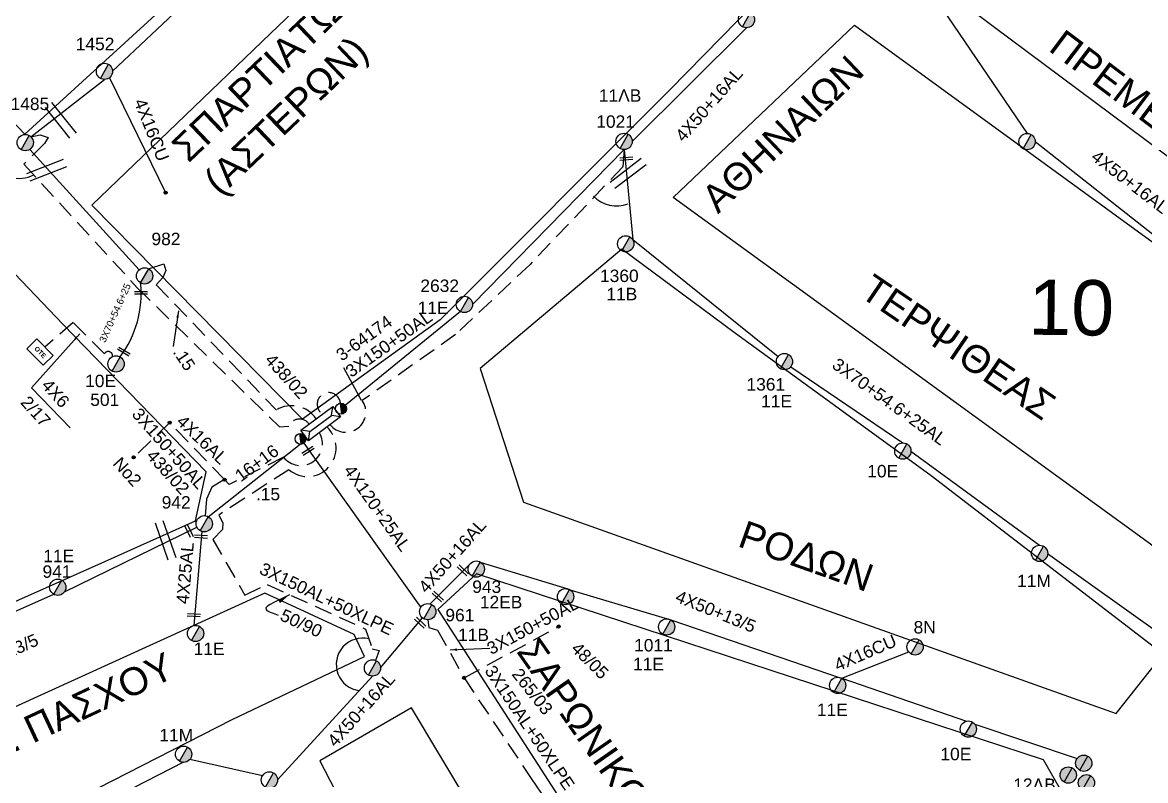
# Model space of a CAD drawing. Header units: millimetres. Extents: x 1642 to 3063, y 749 to 1773.
# Drawn here: x 2518.5 to 2681.1, y 1589.4 to 1699.1 of the extents above; entities that cross this region are included whole.
import ezdxf

# ---------------------------------------------------------------- set-up
doc = ezdxf.new("R2010")
doc.units = ezdxf.units.MM
doc.linetypes.add('DASHED', pattern=[19.05, 12.7, -6.35])
for name, color, linetype in [('Eπιγραφές - Σχήματα', 7, 'Continuous'), ('Pillar OTE', 7, 'Continuous'), ('Άγνωστα', 7, 'Continuous'), ('Γέφυρες Εναέριου Δικτύου', 7, 'Continuous'), ('Γυμνά εναέρια ΧΤ (3Φ)   4x16CU', 7, 'Continuous'), ('Γυμνά εναέρια ΧΤ και ΦΟΠ (3Φ)   4x50+16AL', 7, 'Continuous'), ('Εναέρια παροχή ΧΤ 4x25', 7, 'SYN_LINE'), ('Επιγραφές - Σχήματα', 7, 'Continuous'), ('Καλώδια ΧΤ   3x150+50AL', 7, 'DASHED'), ('Καλώδια ΧΤ   3x150AL+50XLPE', 7, 'DASHED'), ('Καλώδια ΧΤ   4x16AL', 7, 'DASHED'), ('Καλώδια ΧΤ   4x6AL', 7, 'DASHED'), ('Μηχανική τομή', 7, 'Continuous'), ('Στύλος Ξύλινος', 7, 'Continuous'), ('Στύλος Ξύλινος @ 1', 7, 'Continuous'), ('Στύλος ΦΜ', 7, 'Continuous'), ('Στύλος ΦΜ @ 1', 7, 'Continuous'), ('Συνδέσεις', 7, 'Continuous'), ('Συνεστραμμένα ΧΤ   3x70+54.6+25 AL', 7, 'SYN_LINE'), ('Συνεστραμμένα ΧΤ   4x120+25 AL', 7, 'SYN_LINE'), ('Τομή', 7, 'Continuous'), ('Υποσταθμός εναέριος 2 στύλων', 7, 'Continuous'), ('Υποσταθμός πόλεως', 7, 'Continuous'), ('Υπόβαθρο ΔΕΗ', 7, 'Continuous'), ('Υπόγεια Καλώδια Δικτύου ΧΤ   .15', 7, 'DASHED')]:
    doc.layers.add(name, color=color, linetype=linetype)
doc.styles.get("Standard").update_dxf_attribs({"font": 'arial.ttf'})
doc.linetypes.add('SYN_LINE', pattern='A,0.5,-0.0001,["/\\/\\/\\/",Standard,S=0.1,R=0,X=0,Y=-0.05],-0.25', length=0.7501)
doc.dimstyles.new('ISO-25', dxfattribs={"dimtxt": 2.5, "dimasz": 2.5, "dimexe": 1.25, "dimexo": 0.625, "dimtad": 1, "dimtxsty": 'Standard', "dimcen": 2.5, "dimaunit": 2, "dimazin": 0, "dimtfac": 1, "dimtmove": 0, "dimatfit": 3, "dimfxl": 1, "dimarcsym": 0})

# ---------------------------------------------------------------- blocks, each defined once
blk = doc.blocks.new('ΥΠΑΡΧΩΝ ΤΣΙΜΕΝΤΕΝΙΟΣ ΣΤΥΛΟΣ')
at = {"layer": 'Στύλος ΦΜ'}
blk.add_hatch(color=7, dxfattribs=at).paths.add_polyline_path([(-1.29, -2.28, 0.574793), (2.62, 0, 0.268822), (1.3, 2.27)])
at = {"layer": 'Στύλος ΦΜ', "color": 7}
blk.add_line((-1.29, -2.28), (1.3, 2.27), dxfattribs=at)
blk.add_circle((0, 0), 2.62, dxfattribs=at)
at = {"layer": 'Στύλος ΦΜ', "flags": 4}
for tag, p in [('ΑΡΙΘΜΟΣ', (-4.68, 8.05)), ('ΤΥΠΟΣ', (-4.91, 3.03))]:
    blk.add_attdef(tag, p, '', height=4, dxfattribs=at)
blk = doc.blocks.new('ΥΠΑΡΧΩΝ ΞΥΛΙΝΟΣ ΣΤΥΛΟΣ')
at = {"layer": 'Στύλος Ξύλινος'}
h = blk.add_hatch(color=7, dxfattribs=at)
h.paths.add_polyline_path([(-2.62, 0, 0.270008), (-1.29, -2.28), (1.3, 2.27, 0.576266)])
h.paths.add_polyline_path([(-1.29, -2.28, 0.574793), (2.62, 0, 0.268822), (1.3, 2.27)])
at = {"layer": 'Στύλος Ξύλινος', "color": 7}
blk.add_line((-1.29, -2.28), (1.3, 2.27), dxfattribs=at)
blk.add_circle((0, 0), 2.62, dxfattribs=at)
at = {"layer": 'Στύλος Ξύλινος', "flags": 4}
for tag, p in [('ΑΡΙΘΜΟΣ', (-4.91, 8.6)), ('ΤΥΠΟΣ', (-4.85, 3.39))]:
    blk.add_attdef(tag, p, '', height=4, dxfattribs=at)
blk = doc.blocks.new('ΥΠΟΣΤΑΘΜΟΣ ΕΝΑΕΡΙΟΣ ΕΠΙ 2 ΣΤΥΛΩΝ')
at = {"layer": 'Υποσταθμός εναέριος 2 στύλων', "linetype": 'Continuous'}
for points in [[(-11.97, -2.11, 0.574793), (-8.45, -0.07, 0.268822), (-9.64, 1.98)], [(9.68, -2.15, 0.574793), (13.19, -0.1, 0.268822), (12.01, 1.95)]]:
    blk.add_hatch(color=256, dxfattribs=at).paths.add_polyline_path(points)
for p, q in [((-11.97, -2.11), (-9.64, 1.98)), ((9.68, -2.15), (12.01, 1.95))]:
    blk.add_line(p, q, dxfattribs=at)
for centre in [(-10.81, -0.07), (10.84, -0.1)]:
    blk.add_circle(centre, 2.36, dxfattribs=at)
at = {"layer": 'Υποσταθμός πόλεως', "linetype": 'Continuous', "ltscale": 40}
blk.add_lwpolyline([(-8.57, 2.82), (8.57, 2.82), (8.57, -2.82), (-8.57, -2.82)], close=True, dxfattribs=at)
for points in [[(-5.75, 0), (-8.57, 2.82)], [(-8.57, -2.82), (-5.75, 0)], [(-5.75, 0), (5.75, 0)], [(5.75, 0), (8.57, 2.82)], [(8.57, -2.82), (5.75, 0)]]:
    blk.add_lwpolyline(points, dxfattribs=at)
at = {"layer": 'Υποσταθμός εναέριος 2 στύλων', "ltscale": 40, "flags": 1}
for tag, p in [('ΜΕΤΑΣΧΗΜΑΤΙΣΜΟΣ', (14.09, 2.51)), ('ΙΣΧΥΣ', (14.07, -0.28)), ('ΑΡΙΘΜΟΣ', (14.19, -3))]:
    blk.add_attdef(tag, p, '', height=1.8, dxfattribs=at)
blk = doc.blocks.new('ΜΗΧΑΝΙΚΗ ΤΟΜΗ')
at = {"layer": 'Μηχανική τομή', "ltscale": 40}
for p, q in [((-1.89, 0.78), (1.89, 0.78)), ((1.89, 0), (-1.89, 0))]:
    blk.add_line(p, q, dxfattribs=at)
blk = doc.blocks.new('ΤΟΜΗ')
at = {"layer": 'Τομή', "ltscale": 40}
for p, q in [((-5.68, 0), (5.68, 0)), ((5.68, -2.33), (-5.68, -2.33))]:
    blk.add_line(p, q, dxfattribs=at)
blk = doc.blocks.new('_ΣΥΝΔΕΣΗ')
at = {"layer": 'Συνδέσεις', "linetype": 'SYN_LINE', "ltscale": 40}
blk.add_hatch(color=256, dxfattribs=at).paths.add_polyline_path([(0.5, -0.01, 1), (-0.5, -0.01, 1)])
at = {"layer": 'Συνδέσεις'}
blk.add_circle((0, -0.01), 0.5, dxfattribs=at)
blk = doc.blocks.new('PILLAR ΟΤΕ')
at = {"layer": 'Pillar OTE', "ltscale": 40}
blk.add_lwpolyline([(-3.31, 2.02), (3.39, 2.02), (3.39, -1.99), (-3.31, -1.99)], close=True, dxfattribs=at)
at = {"layer": 'Pillar OTE', "insert": (-1.81, 0.71), "char_height": 1.3575, "width": 109.961, "attachment_point": 1}
blk.add_mtext('{\\fArial|b1|i0|c161|p34;OTE}', dxfattribs=at)

msp = doc.modelspace()

# ---------------------------------------------------------------- linework, layer by layer
at = {"layer": 'Eπιγραφές - Σχήματα', "color": 30, "linetype": 'DASHED', "ltscale": 0.2}
msp.add_arc((2562.86, 1643.83), 1.68, 4.8052, 237.5761, dxfattribs=at)
at = {"layer": 'Άγνωστα', "color": 6, "ltscale": 0.2}
msp.add_lwpolyline([(2519.57, 1680.71), (2535.4, 1663.28)], dxfattribs=at)
at = {"layer": 'Άγνωστα', "color": 30, "ltscale": 0.2}
for points in [[(2545.41, 1627.54), (2558.69, 1638.05)], [(2524.62, 1616.69), (2543.77, 1626.01)], [(2500.99, 1606.54), (2523.05, 1616.32)]]:
    msp.add_lwpolyline(points, dxfattribs=at)
at = {"layer": 'Άγνωστα', "color": 151, "linetype": 'DASHED', "ltscale": 0.2}
msp.add_lwpolyline([(2547.78, 1632.91), (2545.93, 1631.84), (2545.17, 1630.1), (2544.94, 1627.69)], dxfattribs=at)
at = {"layer": 'Άγνωστα', "color": 27, "ltscale": 0.2}
for points in [[(2584.9, 1620.91), (2597.47, 1617.1)], [(2597.13, 1617.15), (2612.35, 1612.61)], [(2612.35, 1612.61), (2636.89, 1604.24)], [(2637.09, 1604.15), (2655.15, 1597.94)], [(2656.37, 1597.5), (2671.18, 1592.54)]]:
    msp.add_lwpolyline(points, dxfattribs=at)
at = {"layer": 'Γέφυρες Εναέριου Δικτύου'}
for points in [[(2514.23, 1679.04, 0.43991), (2520.15, 1677.04, 0.447617)], [(2601.15, 1673.97, 0.292088), (2606.17, 1672.82, 3.231781)], [(2568.66, 1609.85, 1.061059), (2567.27, 1602.38, -0.200725)]]:
    msp.add_lwpolyline(points, format="xyb", dxfattribs=at)
at = {"layer": 'Γυμνά εναέρια ΧΤ (3Φ)   4x16CU', "color": 27, "linetype": 'SYN_LINE', "ltscale": 20}
msp.add_lwpolyline([(2531.12, 1691.09), (2539.23, 1674.46)], dxfattribs=at)
at = {"layer": 'Γυμνά εναέρια ΧΤ (3Φ)   4x16CU', "color": 27, "linetype": 'SYN_LINE', "ltscale": 12}
msp.add_lwpolyline([(2637.09, 1604.15), (2646.8, 1607.97)], dxfattribs=at)
at = {"layer": 'Γυμνά εναέρια ΧΤ και ΦΟΠ (3Φ)   4x50+16AL', "color": 27, "ltscale": 0.2}
for points in [[(2531.57, 1692.02), (2542.84, 1702.72)], [(2519.75, 1682.54), (2530.39, 1690.84)], [(2577.54, 1614.92), (2583.37, 1620.79)]]:
    msp.add_lwpolyline(points, dxfattribs=at)
at = {"layer": 'Γυμνά εναέρια ΧΤ και ΦΟΠ (3Φ)   4x50+16AL', "color": 30, "ltscale": 0.2}
for points in [[(2650.79, 1702.34), (2663.93, 1683.03)], [(2623.31, 1698.33), (2606.78, 1681.88)], [(2665.11, 1681.85), (2690.1, 1662.18)], [(2605.6, 1680.7), (2583.66, 1658.27)], [(2581.9, 1657.25), (2565.25, 1643.69)]]:
    msp.add_lwpolyline(points, dxfattribs=at)
at = {"layer": 'Γυμνά εναέρια ΧΤ και ΦΟΠ (3Φ)   4x50+16AL', "color": 2, "ltscale": 0.2}
for points in [[(2570.36, 1605.65), (2576.41, 1612.9)], [(2555.44, 1589.44), (2569.18, 1604.47)], [(2541.84, 1591.99), (2518.03, 1579.82)], [(2553.24, 1590.02), (2542.76, 1592.42)]]:
    msp.add_lwpolyline(points, dxfattribs=at)
at = {"layer": 'Εναέρια παροχή ΧΤ 4x25', "color": 151, "linetype": 'Continuous', "ltscale": 0.2}
msp.add_lwpolyline([(2544.5, 1625.39), (2543.32, 1611.79)], dxfattribs=at)
at = {"layer": 'Καλώδια ΧΤ   3x150+50AL', "color": 85, "ltscale": 0.2}
msp.add_lwpolyline([(2605.6, 1680.7), (2605.41, 1678.18), (2591.98, 1664.07), (2581.2, 1653.91), (2567.69, 1644.36)], dxfattribs=at)
at = {"layer": 'Καλώδια ΧΤ   3x150+50AL', "color": 151, "ltscale": 0.2}
msp.add_lwpolyline([(2539.83, 1641.17), (2534.6, 1636.13)], dxfattribs=at)
at = {"layer": 'Καλώδια ΧΤ   3x150+50AL', "color": 27, "ltscale": 0.2}
msp.add_lwpolyline([(2582.43, 1604.22), (2596.14, 1611.65)], dxfattribs=at)
at = {"layer": 'Καλώδια ΧΤ   3x150+50AL', "color": 85, "ltscale": 0.2}
msp.add_arc((2565.31, 1642.69), 2.91, 218.9663, 35.2208, dxfattribs=at)
at = {"layer": 'Καλώδια ΧΤ   3x150AL+50XLPE', "color": 2, "linetype": 'DASHED', "ltscale": 0.2}
msp.add_lwpolyline([(2557.09, 1634.35), (2546.92, 1627.78), (2547.51, 1626.67), (2547.49, 1625.71), (2546.09, 1624.26), (2550.69, 1616.19), (2553.92, 1617.73), (2568.17, 1611.28), (2569.15, 1608.42), (2570.16, 1608.17), (2569.61, 1606.75)], dxfattribs=at)
at = {"layer": 'Καλώδια ΧΤ   3x150AL+50XLPE', "color": 27, "ltscale": 0.2}
msp.add_lwpolyline([(2577.17, 1612.62), (2577.34, 1611.49), (2578.6, 1611.12), (2582.43, 1604.22), (2592.17, 1589.65), (2604.12, 1571.76), (2599.67, 1569.23), (2599.74, 1568.03), (2599.29, 1567.51), (2598.33, 1567.79)], dxfattribs=at)
at = {"layer": 'Καλώδια ΧΤ   3x150AL+50XLPE', "color": 2, "ltscale": 0.2}
msp.add_arc((2559.78, 1637.49), 4.13, 229.5076, 46.991, dxfattribs=at)
at = {"layer": 'Καλώδια ΧΤ   4x16AL', "color": 151, "ltscale": 0.2}
msp.add_lwpolyline([(2547.78, 1632.91), (2539.83, 1641.17)], dxfattribs=at)
at = {"layer": 'Καλώδια ΧΤ   4x6AL', "color": 6, "linetype": 'DASHED', "ltscale": 0.2}
msp.add_lwpolyline([(2531.55, 1650.73, 0.874594), (2530.38, 1651.11), (2525.85, 1655.64), (2521.76, 1652.09)], format="xyb", dxfattribs=at)
at = {"layer": 'Συνεστραμμένα ΧΤ   3x70+54.6+25 AL', "color": 85, "ltscale": 15}
msp.add_lwpolyline([(2605.6, 1680.7), (2606.84, 1667.66)], dxfattribs=at)
at = {"layer": 'Συνεστραμμένα ΧΤ   3x70+54.6+25 AL', "color": 85, "ltscale": 20}
for points in [[(2606.84, 1667.66), (2627.89, 1650.74)], [(2629.72, 1649.26), (2645.94, 1638.23)], [(2647.12, 1637.05), (2665.73, 1623.42)], [(2666.9, 1622.24), (2683.85, 1610.13)]]:
    msp.add_lwpolyline(points, dxfattribs=at)
at = {"layer": 'Συνεστραμμένα ΧΤ   3x70+54.6+25 AL', "color": 6, "linetype": 'SYN_LINE', "ltscale": 15}
msp.add_arc((2520.54, 1659.81), 15.16, 323.0148, 5.9844, dxfattribs=at)
at = {"layer": 'Συνεστραμμένα ΧΤ   4x120+25 AL', "color": 27, "ltscale": 20}
msp.add_lwpolyline([(2559.25, 1638.18), (2576.17, 1614.42)], dxfattribs=at)
at = {"layer": 'Υπόβαθρο ΔΕΗ', "ltscale": 0.2}
for points in [[(2593.75, 1753.3), (2557.67, 1718.93), (2537.78, 1700.19), (2518.87, 1682.92), (2488.73, 1714.41), (2526.56, 1752.81)], [(2647.65, 1707.11), (2670.43, 1728.43), (2713.69, 1689.46), (2739.57, 1666.34), (2719.93, 1653.11), (2659.23, 1698.38), (2647.65, 1707.11)], [(2633.77, 1715.98), (2634.24, 1711.83), (2612.28, 1689.38), (2578.99, 1656.07), (2559.04, 1641.67), (2528.54, 1672.63), (2554.41, 1697.5), (2574.93, 1717.12), (2633.77, 1715.98)], [(2612.72, 1673.75), (2638.96, 1698.71), (2713.33, 1644.58), (2690.94, 1616.9), (2612.72, 1673.75)], [(2584.78, 1648.99), (2591.02, 1629.66), (2676.8, 1599.05), (2683.61, 1607.67), (2650.04, 1633.45), (2621.55, 1654.21), (2605.25, 1666.26), (2584.78, 1648.99)], [(2480.69, 1598.81), (2505.5, 1609.96), (2530.42, 1621.04), (2543.58, 1626.96), (2545.11, 1634.02), (2524.38, 1655.44), (2515.45, 1664.79), (2447.62, 1637.77), (2447.98, 1632.11), (2480.69, 1598.81)], [(2519.81, 1646.2), (2525.44, 1640.39)], [(2626.39, 1541.07), (2669.41, 1586.96), (2666.29, 1592.35), (2584.23, 1619.28), (2578.63, 1614.1), (2601.8, 1578.19), (2626.39, 1541.07)], [(2472.3, 1578.91), (2478.4, 1564.71), (2502.21, 1576.06), (2522.9, 1584.94), (2548.85, 1598.19), (2568.02, 1607.31), (2566.51, 1610.5), (2553.59, 1616.46), (2511.4, 1597.27), (2472.3, 1578.91)], [(2600.27, 1517.49), (2616.7, 1529.75), (2599.34, 1560.14), (2587.15, 1579.3), (2574.84, 1599.86), (2561.58, 1592.22), (2568.96, 1577.93), (2581.3, 1553.69), (2590.54, 1535.77), (2600.27, 1517.49)]]:
    msp.add_lwpolyline(points, dxfattribs=at)
at = {"layer": 'Υπόγεια Καλώδια Δικτύου ΧΤ   .15', "color": 5, "ltscale": 0.2}
msp.add_lwpolyline([(2519.75, 1682.54), (2521.09, 1682.83), (2522.23, 1682.42), (2521.71, 1681.59), (2518.72, 1678.59), (2535.19, 1660.64), (2555.72, 1640.54), (2557.06, 1640.63)], dxfattribs=at)
at = {"layer": 'Υπόγεια Καλώδια Δικτύου ΧΤ   .15', "color": 6, "ltscale": 0.2}
msp.add_lwpolyline([(2536.78, 1663.43), (2538.97, 1664.15), (2539.29, 1663.18), (2538.83, 1662.18), (2537.89, 1661.09), (2555.27, 1642.98)], dxfattribs=at)
at = {"layer": 'Υπόγεια Καλώδια Δικτύου ΧΤ   .15', "color": 151, "ltscale": 0.2}
msp.add_lwpolyline([(2556.31, 1636.17), (2548.45, 1632.21), (2547.78, 1632.91)], dxfattribs=at)
at = {"layer": 'Υπόγεια Καλώδια Δικτύου ΧΤ   .15', "color": 6, "ltscale": 0.2}
msp.add_arc((2557.49, 1639.41), 4.21, 33.1177, 121.8205, dxfattribs=at)
at = {"layer": 'Υπόγεια Καλώδια Δικτύου ΧΤ   .15', "color": 5, "ltscale": 0.2}
msp.add_arc((2558.62, 1640), 1.68, 34.477, 158.0531, dxfattribs=at)
at = {"layer": 'Υπόγεια Καλώδια Δικτύου ΧΤ   .15', "color": 151, "ltscale": 0.2}
msp.add_arc((2558.79, 1638.09), 3.14, 217.6783, 30.684, dxfattribs=at)

# ---------------------------------------------------------------- block references
at = {"layer": 'Pillar OTE', "xscale": 0.5, "yscale": 0.5, "zscale": 0.5, "rotation": 314.5652790392684}
msp.add_blockref('PILLAR ΟΤΕ', (2521.04, 1651.39), dxfattribs=at)
at = {"layer": 'Μηχανική τομή'}
for p, xscale, yscale, zscale, rotation in [((2605.91, 1679.58), 0.4999999999999997, 0.4999999999999997, 0.4999999999999997, 183.9054029410495), ((2535.69, 1660.14), 0.4999999999999997, 0.4999999999999997, 0.4999999999999997, 180.0905514387913), ((2533.29, 1651.62), 0.4999999999999998, 0.4999999999999998, 0.4999999999999998, 148.6719719018786), ((2559.96, 1636.92), 0.4999999999999997, 0.4999999999999997, 0.4999999999999997, 33.30480905150026), ((2542.8, 1625.54), 0.4999999999999997, 0.4999999999999997, 0.4999999999999997, 115.5256000198183), ((2544.38, 1624.86), 0.4999999999999997, 0.4999999999999997, 0.4999999999999997, 176.5305160902685), ((2582.14, 1619.64), 0.4999999999999998, 0.4999999999999998, 0.4999999999999998, 316.6451085886771), ((2578.49, 1615.85), 0.4999999999999998, 0.4999999999999998, 0.4999999999999998, 316.6451085886771), ((2543.33, 1613.48), 0.4999999999999998, 0.4999999999999998, 0.4999999999999998, 176.5305160902685), ((2575.96, 1612.05), 0.4999999999999998, 0.4999999999999998, 0.4999999999999998, 316.6451085886771)]:
    msp.add_blockref('ΜΗΧΑΝΙΚΗ ΤΟΜΗ', p, dxfattribs=dict(at, xscale=xscale, yscale=yscale, zscale=zscale, rotation=rotation))
at = {"layer": 'Στύλος Ξύλινος @ 1', "ltscale": 40, "xscale": 0.4499999999998181, "yscale": 0.4499999999998181, "zscale": 0.4499999999998181}
for p in [(2672.13, 1591.86), (2672.52, 1589.03)]:
    msp.add_blockref('ΥΠΑΡΧΩΝ ΞΥΛΙΝΟΣ ΣΤΥΛΟΣ', p, dxfattribs=at)
at = {"layer": 'Στύλος Ξύλινος @ 1', "ltscale": 40}
ref = msp.add_blockref('ΥΠΑΡΧΩΝ ΞΥΛΙΝΟΣ ΣΤΥΛΟΣ', (2669.88, 1590.15), dxfattribs=dict(at, xscale=0.4499999999998181, yscale=0.4499999999998181, zscale=0.4499999999998181))
ref.add_attrib('ΤΥΠΟΣ', '12ΛB', (2661.92, 1587.85), dxfattribs={"layer": 'Στύλος Ξύλινος', "height": 1.8, "flags": 4})
at = {"layer": 'Στύλος ΦΜ @ 1', "ltscale": 40}
ref = msp.add_blockref('ΥΠΑΡΧΩΝ ΤΣΙΜΕΝΤΕΝΙΟΣ ΣΤΥΛΟΣ', (2623.31, 1699.51), dxfattribs=dict(at, xscale=0.4499999999998181, yscale=0.4499999999998181, zscale=0.4499999999998181))
ref.add_attrib('ΤΥΠΟΣ', '1359', (2616.82, 1700.46), dxfattribs={"layer": 'Στύλος ΦΜ', "height": 1.8, "flags": 4})
ref = msp.add_blockref('ΥΠΑΡΧΩΝ ΤΣΙΜΕΝΤΕΝΙΟΣ ΣΤΥΛΟΣ', (2530.39, 1692.02), dxfattribs=dict(at, xscale=0.4499999999998181, yscale=0.4499999999998181, zscale=0.4499999999998181))
ref.add_attrib('ΤΥΠΟΣ', '1452', (2526.23, 1695.08), dxfattribs={"layer": 'Στύλος ΦΜ', "height": 1.8, "flags": 4})
ref = msp.add_blockref('ΥΠΑΡΧΩΝ ΤΣΙΜΕΝΤΕΝΙΟΣ ΣΤΥΛΟΣ', (2605.6, 1681.88), dxfattribs=dict(at, xscale=0.4499999999998181, yscale=0.4499999999998181, zscale=0.4499999999998181))
ref.add_attrib('ΤΥΠΟΣ', '1021', (2601.57, 1683.85), dxfattribs={"layer": 'Στύλος ΦΜ', "height": 1.8, "flags": 4})
ref.add_attrib('ΑΡΙΘΜΟΣ', '11ΛB', (2601.94, 1687.61), dxfattribs={"layer": 'Στύλος ΦΜ', "height": 1.8, "flags": 4})
ref = msp.add_blockref('ΥΠΑΡΧΩΝ ΤΣΙΜΕΝΤΕΝΙΟΣ ΣΤΥΛΟΣ', (2518.92, 1681.7), dxfattribs=dict(at, xscale=0.4499999999998181, yscale=0.4499999999998181, zscale=0.4499999999998181))
ref.add_attrib('ΤΥΠΟΣ', '1485', (2516.8, 1686.41), dxfattribs={"layer": 'Στύλος ΦΜ', "height": 1.8, "flags": 4})
at = {"layer": 'Στύλος ΦΜ @ 1', "ltscale": 40, "xscale": 0.4499999999998181, "yscale": 0.4499999999998181, "zscale": 0.4499999999998181}
for p in [(2663.93, 1681.85), (2597.13, 1615.97), (2569.18, 1605.65)]:
    msp.add_blockref('ΥΠΑΡΧΩΝ ΤΣΙΜΕΝΤΕΝΙΟΣ ΣΤΥΛΟΣ', p, dxfattribs=at)
at = {"layer": 'Στύλος ΦΜ @ 1', "ltscale": 40}
ref = msp.add_blockref('ΥΠΑΡΧΩΝ ΤΣΙΜΕΝΤΕΝΙΟΣ ΣΤΥΛΟΣ', (2536.2, 1662.41), dxfattribs=dict(at, xscale=0.4499999999998181, yscale=0.4499999999998181, zscale=0.4499999999998181))
ref.add_attrib('ΤΥΠΟΣ', '982', (2537.19, 1666.86), dxfattribs={"layer": 'Στύλος ΦΜ', "height": 1.8, "flags": 4})
ref = msp.add_blockref('ΥΠΑΡΧΩΝ ΤΣΙΜΕΝΤΕΝΙΟΣ ΣΤΥΛΟΣ', (2605.83, 1667.05), dxfattribs=dict(at, xscale=0.4499999999998181, yscale=0.4499999999998181, zscale=0.4499999999998181))
ref.add_attrib('ΤΥΠΟΣ', '1360', (2602.11, 1661.52), dxfattribs={"layer": 'Στύλος ΦΜ', "height": 1.8, "flags": 4})
ref.add_attrib('ΑΡΙΘΜΟΣ', '11B', (2603.03, 1658.88), dxfattribs={"layer": 'Στύλος ΦΜ', "height": 1.8, "flags": 4})
ref = msp.add_blockref('ΥΠΑΡΧΩΝ ΤΣΙΜΕΝΤΕΝΙΟΣ ΣΤΥΛΟΣ', (2582.49, 1658.27), dxfattribs=dict(at, xscale=0.4499999999998181, yscale=0.4499999999998181, zscale=0.4499999999998181))
ref.add_attrib('ΤΥΠΟΣ', '2632', (2576.11, 1660.08), dxfattribs={"layer": 'Στύλος ΦΜ', "height": 1.8, "flags": 4})
ref.add_attrib('ΑΡΙΘΜΟΣ', '11E', (2575.71, 1656.89), dxfattribs={"layer": 'Στύλος ΦΜ', "height": 1.8, "flags": 4})
ref = msp.add_blockref('ΥΠΑΡΧΩΝ ΤΣΙΜΕΝΤΕΝΙΟΣ ΣΤΥΛΟΣ', (2532.06, 1649.66), dxfattribs=dict(at, xscale=0.4499999999998181, yscale=0.4499999999998181, zscale=0.4499999999998181))
ref.add_attrib('ΤΥΠΟΣ', '10E', (2527.59, 1646.3), dxfattribs={"layer": 'Στύλος ΦΜ', "height": 1.8, "flags": 4})
ref.add_attrib('ΑΡΙΘΜΟΣ', '501', (2528.33, 1643.58), dxfattribs={"layer": 'Στύλος ΦΜ', "height": 1.8, "flags": 4})
ref = msp.add_blockref('ΥΠΑΡΧΩΝ ΤΣΙΜΕΝΤΕΝΙΟΣ ΣΤΥΛΟΣ', (2628.81, 1650), dxfattribs=dict(at, xscale=0.4499999999998181, yscale=0.4499999999998181, zscale=0.4499999999998181))
ref.add_attrib('ΤΥΠΟΣ', '1361', (2623.31, 1645.81), dxfattribs={"layer": 'Στύλος ΦΜ', "height": 1.8, "flags": 4})
ref.add_attrib('ΑΡΙΘΜΟΣ', '11E', (2625.43, 1643.36), dxfattribs={"layer": 'Στύλος ΦΜ', "height": 1.8, "flags": 4})
ref = msp.add_blockref('ΥΠΑΡΧΩΝ ΤΣΙΜΕΝΤΕΝΙΟΣ ΣΤΥΛΟΣ', (2645.94, 1637.05), dxfattribs=dict(at, xscale=0.4499999999998181, yscale=0.4499999999998181, zscale=0.4499999999998181))
ref.add_attrib('ΤΥΠΟΣ', '10E', (2640.79, 1633.24), dxfattribs={"layer": 'Στύλος ΦΜ', "height": 1.8, "flags": 4})
ref = msp.add_blockref('ΥΠΑΡΧΩΝ ΤΣΙΜΕΝΤΕΝΙΟΣ ΣΤΥΛΟΣ', (2544.83, 1626.52), dxfattribs=dict(at, xscale=0.4499999999998181, yscale=0.4499999999998181, zscale=0.4499999999998181))
ref.add_attrib('ΤΥΠΟΣ', '942', (2538.67, 1628.72), dxfattribs={"layer": 'Στύλος ΦΜ', "height": 1.8, "flags": 4})
at = {"layer": 'Στύλος ΦΜ @ 1', "ltscale": 40, "xscale": 0.4499999999998181, "yscale": 0.4499999999998181, "zscale": 0.4499999999998181}
msp.add_blockref('ΥΠΑΡΧΩΝ ΤΣΙΜΕΝΤΕΝΙΟΣ ΣΤΥΛΟΣ', (2523.63, 1617.34), dxfattribs=at).add_auto_attribs({'ΤΥΠΟΣ': '941', 'ΑΡΙΘΜΟΣ': '11E'})
at = {"layer": 'Στύλος ΦΜ @ 1', "ltscale": 40}
ref = msp.add_blockref('ΥΠΑΡΧΩΝ ΤΣΙΜΕΝΤΕΝΙΟΣ ΣΤΥΛΟΣ', (2665.73, 1622.24), dxfattribs=dict(at, xscale=0.4499999999998181, yscale=0.4499999999998181, zscale=0.4499999999998181))
ref.add_attrib('ΤΥΠΟΣ', '11M', (2662.48, 1617.36), dxfattribs={"layer": 'Στύλος ΦΜ', "height": 1.8, "flags": 4})
ref = msp.add_blockref('ΥΠΑΡΧΩΝ ΤΣΙΜΕΝΤΕΝΙΟΣ ΣΤΥΛΟΣ', (2584.2, 1619.96), dxfattribs=dict(at, xscale=0.4499999999998181, yscale=0.4499999999998181, zscale=0.4499999999998181))
ref.add_attrib('ΤΥΠΟΣ', '943', (2583.62, 1616.51), dxfattribs={"layer": 'Στύλος ΦΜ', "height": 1.8, "flags": 4})
ref.add_attrib('ΑΡΙΘΜΟΣ', '12EB', (2584.72, 1614.29), dxfattribs={"layer": 'Στύλος ΦΜ', "height": 1.8, "flags": 4})
ref = msp.add_blockref('ΥΠΑΡΧΩΝ ΤΣΙΜΕΝΤΕΝΙΟΣ ΣΤΥΛΟΣ', (2577.17, 1613.8), dxfattribs=dict(at, xscale=0.4499999999998181, yscale=0.4499999999998181, zscale=0.4499999999998181))
ref.add_attrib('ΤΥΠΟΣ', '961', (2579.73, 1612.4), dxfattribs={"layer": 'Στύλος ΦΜ', "height": 1.8, "flags": 4})
ref.add_attrib('ΑΡΙΘΜΟΣ', '11B', (2581.57, 1609.55), dxfattribs={"layer": 'Στύλος ΦΜ', "height": 1.8, "flags": 4})
ref = msp.add_blockref('ΥΠΑΡΧΩΝ ΤΣΙΜΕΝΤΕΝΙΟΣ ΣΤΥΛΟΣ', (2611.76, 1611.59), dxfattribs=dict(at, xscale=0.4499999999998181, yscale=0.4499999999998181, zscale=0.4499999999998181))
ref.add_attrib('ΤΥΠΟΣ', '1011', (2607.05, 1608.04), dxfattribs={"layer": 'Στύλος ΦΜ', "height": 1.8, "flags": 4})
ref.add_attrib('ΑΡΙΘΜΟΣ', '11E', (2606.89, 1605.32), dxfattribs={"layer": 'Στύλος ΦΜ', "height": 1.8, "flags": 4})
ref = msp.add_blockref('ΥΠΑΡΧΩΝ ΤΣΙΜΕΝΤΕΝΙΟΣ ΣΤΥΛΟΣ', (2543.57, 1610.64), dxfattribs=dict(at, xscale=0.4499999999998181, yscale=0.4499999999998181, zscale=0.4499999999998181))
ref.add_attrib('ΤΥΠΟΣ', '11E', (2543.3, 1607.52), dxfattribs={"layer": 'Στύλος ΦΜ', "height": 1.8, "flags": 4})
ref = msp.add_blockref('ΥΠΑΡΧΩΝ ΤΣΙΜΕΝΤΕΝΙΟΣ ΣΤΥΛΟΣ', (2647.72, 1608.7), dxfattribs=dict(at, xscale=0.4499999999998181, yscale=0.4499999999998181, zscale=0.4499999999998181))
ref.add_attrib('ΤΥΠΟΣ', '8N', (2647.5, 1610.64), dxfattribs={"layer": 'Στύλος ΦΜ', "height": 1.8, "flags": 4})
ref = msp.add_blockref('ΥΠΑΡΧΩΝ ΤΣΙΜΕΝΤΕΝΙΟΣ ΣΤΥΛΟΣ', (2636.51, 1603.13), dxfattribs=dict(at, xscale=0.4499999999998181, yscale=0.4499999999998181, zscale=0.4499999999998181))
ref.add_attrib('ΤΥΠΟΣ', '11E', (2633.5, 1598.7), dxfattribs={"layer": 'Στύλος ΦΜ', "height": 1.8, "flags": 4})
ref = msp.add_blockref('ΥΠΑΡΧΩΝ ΤΣΙΜΕΝΤΕΝΙΟΣ ΣΤΥΛΟΣ', (2655.42, 1596.8), dxfattribs=dict(at, xscale=0.4499999999998181, yscale=0.4499999999998181, zscale=0.4499999999998181))
ref.add_attrib('ΤΥΠΟΣ', '10E', (2651.38, 1592.29), dxfattribs={"layer": 'Στύλος ΦΜ', "height": 1.8, "flags": 4})
ref = msp.add_blockref('ΥΠΑΡΧΩΝ ΤΣΙΜΕΝΤΕΝΙΟΣ ΣΤΥΛΟΣ', (2541.84, 1593.16), dxfattribs=dict(at, xscale=0.4499999999998181, yscale=0.4499999999998181, zscale=0.4499999999998181))
ref.add_attrib('ΤΥΠΟΣ', '11M', (2538.33, 1595.03), dxfattribs={"layer": 'Στύλος ΦΜ', "height": 1.8, "flags": 4})
ref = msp.add_blockref('ΥΠΑΡΧΩΝ ΤΣΙΜΕΝΤΕΝΙΟΣ ΣΤΥΛΟΣ', (2554.27, 1589.44), dxfattribs=dict(at, xscale=0.4499999999998181, yscale=0.4499999999998181, zscale=0.4499999999998181))
ref.add_attrib('ΤΥΠΟΣ', '1009', (2549.85, 1584.99), dxfattribs={"layer": 'Στύλος ΦΜ', "height": 1.8, "flags": 4})
at = {"layer": 'Συνδέσεις', "xscale": 0.4499999999998181, "yscale": 0.4499999999998181, "zscale": 0.4499999999998181}
for p in [(2539.24, 1674.47), (2539.83, 1641.17), (2534.6, 1636.14), (2547.78, 1632.92), (2596.14, 1611.66), (2582.44, 1604.22)]:
    msp.add_blockref('_ΣΥΝΔΕΣΗ', p, dxfattribs=at)
at = {"layer": 'Τομή'}
for p, xscale, yscale, zscale, rotation in [((2524.52, 1685.3), 0.4999999999999996, 0.4999999999999996, 0.4999999999999996, 308.8718170117924), ((2521.8, 1678.25), 0.4999999999999997, 0.4999999999999997, 0.4999999999999997, 21.41019616108098), ((2605.83, 1677.71), 0.4999999999999999, 0.4999999999999999, 0.4999999999999999, 37.36652036329571), ((2538.69, 1623.92), 0.4999999999999999, 0.4999999999999999, 0.4999999999999999, 109.2766051965222)]:
    msp.add_blockref('ΤΟΜΗ', p, dxfattribs=dict(at, xscale=xscale, yscale=yscale, zscale=zscale, rotation=rotation))
at = {"layer": 'Υποσταθμός εναέριος 2 στύλων', "xscale": 0.3375000000000001, "yscale": 0.3375000000000001, "zscale": 0.3375000000000001, "rotation": 36.79260633203705}
msp.add_blockref('ΥΠΟΣΤΑΘΜΟΣ ΕΝΑΕΡΙΟΣ ΕΠΙ 2 ΣΤΥΛΩΝ', (2561.68, 1641.02), dxfattribs=at)

# ---------------------------------------------------------------- texts
at = {"color": 1, "insert": (2664.15, 1661.9), "char_height": 8, "width": 40.8874, "attachment_point": 1, "rotation": 359.3062}
msp.add_mtext('10', dxfattribs=at)
at = {"layer": 'Eπιγραφές - Σχήματα', "char_height": 4, "width": 40.8874, "attachment_point": 1}
for s, insert, rotation in [('ΣΠΑΡΤΙΑΤΩΝ\\P(ΑΣΤΕΡΩΝ)', (2539.78, 1681.55), 43.6691), ('ΠΡΕΜΕΤΗΣ', (2669.26, 1698.3), 323.0205), ('ΑΘΗΝΑΙΩΝ', (2616.43, 1674.18), 43.6691), ('ΤΕΡΨΙΘΕΑΣ', (2641.74, 1662.86), 325.7343), ('ΡΟΔΩΝ', (2623.2, 1627.09), 340.4463), ('ΣΑΡΩΝΙΚΟΥ', (2593.19, 1610.34), 304.8589), ('Θ. ΠΑΣΧΟΥ', (2511.54, 1595.14), 25.0768)]:
    msp.add_mtext(s, dxfattribs=dict(at, insert=insert, rotation=rotation))
at = {"layer": 'Eπιγραφές - Σχήματα', "char_height": 1.8, "attachment_point": 1}
for s, insert, rotation in [('3-64174', (2563.69, 1651.44), 35.7387), ('438/02', (2554.82, 1651.35), 312.1263), ('4X6', (2522.49, 1647.68), 312.1263), ('2/17', (2519.46, 1645.22), 312.1263), ('16+16', (2549.05, 1633.95), 36.2632), ('No2', (2532.81, 1636.36), 312.1263), ('438/02', (2537.68, 1637.48), 312.1263), ('4X50+13/5', (2613.54, 1616.97), 337.9477), ('50/90', (2556.4, 1614.28), 335.2132), ('3X48+38+13/5', (2505.23, 1603.95), 24.0896), ('48/05', (2599.07, 1609.58), 315.1695), ('265/03', (2590.66, 1605.83), 308.2384)]:
    msp.add_mtext_dynamic_manual_height_columns(s, width=11.4428, gutter_width=12.5, heights=[0], dxfattribs=dict(at, insert=insert, rotation=rotation))
at = {"layer": 'Γυμνά εναέρια ΧΤ (3Φ)   4x16CU', "color": 7, "char_height": 1.8, "width": 168.3718, "attachment_point": 1}
for insert, rotation in [((2536.29, 1688.3), 291.6985), ((2635.79, 1606.8), 23.3538)]:
    msp.add_mtext('4X16CU', dxfattribs=dict(at, insert=insert, rotation=rotation))
at = {"layer": 'Γυμνά εναέρια ΧΤ και ΦΟΠ (3Φ)   4x50+16AL', "color": 7, "char_height": 1.8, "width": 168.3718, "attachment_point": 1}
for insert, rotation in [((2612.84, 1682.86), 48.6723), ((2674.14, 1680.76), 322.4695), ((2575.66, 1617.53), 48.4397), ((2562.48, 1595.27), 48.4397)]:
    msp.add_mtext('4X50+16AL', dxfattribs=dict(at, insert=insert, rotation=rotation))
at = {"layer": 'Εναέρια παροχή ΧΤ 4x25', "color": 7, "insert": (2540.77, 1615), "char_height": 1.8, "width": 168.3718, "attachment_point": 1, "rotation": 85.0308}
msp.add_mtext('4X25AL', dxfattribs=at)
at = {"layer": 'Καλώδια ΧΤ   3x150+50AL', "color": 7, "char_height": 1.8, "width": 168.3718, "attachment_point": 1}
for insert, rotation in [((2565.06, 1649.09), 35.2842), ((2535.58, 1643.5), 311.5101), ((2585.51, 1609.09), 28.319)]:
    msp.add_mtext('3X150+50AL', dxfattribs=dict(at, insert=insert, rotation=rotation))
at = {"layer": 'Καλώδια ΧΤ   3x150AL+50XLPE', "color": 7, "char_height": 1.8, "width": 27.8484, "attachment_point": 5}
for insert, rotation in [((2562.54, 1615.65), 334.5377), ((2591.94, 1597.01), 303.9136)]:
    msp.add_mtext('3X150AL+50XLPE', dxfattribs=dict(at, insert=insert, rotation=rotation))
at = {"layer": 'Καλώδια ΧΤ   4x16AL', "color": 7, "insert": (2541.92, 1642.45), "char_height": 1.8, "width": 168.3718, "attachment_point": 1, "rotation": 316.2867}
msp.add_mtext('4X16AL', dxfattribs=at)
at = {"layer": 'Συνεστραμμένα ΧΤ   3x70+54.6+25 AL', "color": 7, "width": 168.3718, "attachment_point": 1}
for s, insert, char_height, rotation in [('3X70+54.6+25', (2529.58, 1653.07), 1, 65.877), ('3X70+54.6+25AL', (2636.59, 1650.66), 1.8, 324.2565)]:
    msp.add_mtext(s, dxfattribs=dict(at, insert=insert, char_height=char_height, rotation=rotation))
at = {"layer": 'Συνεστραμμένα ΧΤ   4x120+25 AL', "color": 7, "insert": (2566.39, 1635.28), "char_height": 1.8, "width": 168.3718, "attachment_point": 1, "rotation": 305.3241}
msp.add_mtext('4X120+25AL', dxfattribs=at)
at = {"layer": 'Υπόγεια Καλώδια Δικτύου ΧΤ   .15', "color": 7, "insert": (2541.72, 1652.38), "char_height": 1.8, "width": 168.3718, "attachment_point": 1, "rotation": 303.5715}
msp.add_mtext('.15', dxfattribs=at)
at = {"layer": 'Υπόγεια Καλώδια Δικτύου ΧΤ   .15', "color": 7, "insert": (2552.31, 1631.72), "char_height": 1.8, "width": 168.3718, "attachment_point": 1}
msp.add_mtext('.15', dxfattribs=at)

# ---------------------------------------------------------------- leaders
at = {"layer": 'Eπιγραφές - Σχήματα', "path_type": 1}
msp.add_leader([(2557.16, 1616.26), (2553.79, 1614.09), (2555.53, 1613.28)], dimstyle='ISO-25', override={"dimasz": 1.8, "dimgap": 0.625, "dimtad": 0}, dxfattribs=at)
at = {"layer": 'Επιγραφές - Σχήματα', "ltscale": 40}
for points in [[(2541.1, 1657.35), (2540.34, 1652.2)], [(2526.8, 1654.03), (2519.81, 1646.2)], [(2567.57, 1644.36), (2565.05, 1649.12)], [(2580.42, 1608.27), (2586.14, 1608.5)]]:
    msp.add_leader(points, dimstyle='ISO-25', override={"dimasz": 1, "dimtad": 0}, dxfattribs=at)

doc.saveas('drawing.dxf')
